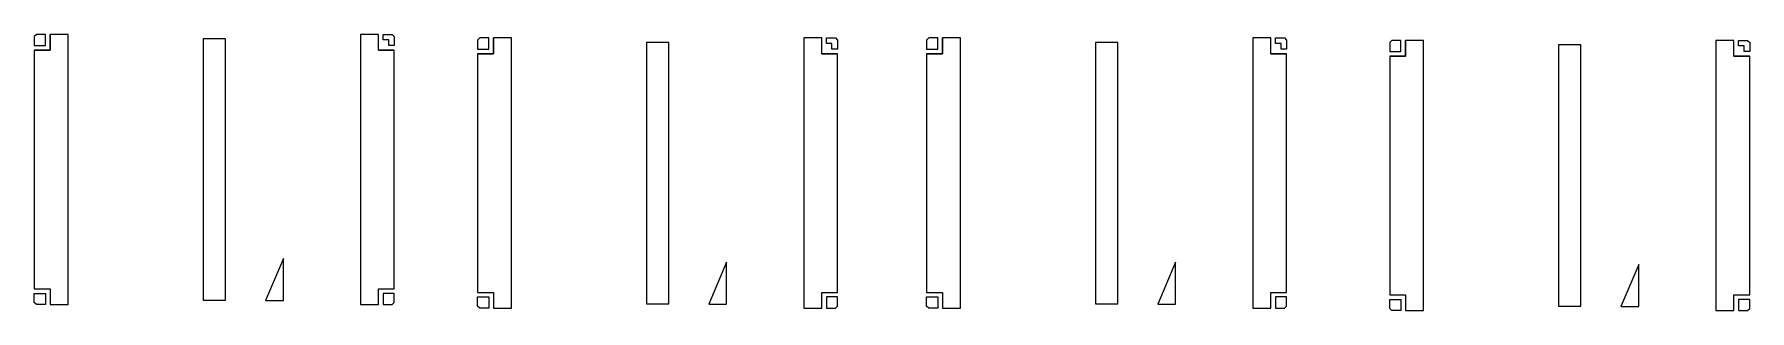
# Model space of a CAD drawing. Extents: x 534.2 to 610.5, y 126.2 to 138.5.
import ezdxf

# ---------------------------------------------------------------- set-up
doc = ezdxf.new("R2010")
doc.units = 0
doc.header["$LTSCALE"] = 2
doc.layers.add('Проводники', color=2, linetype='CONTINUOUS')

msp = doc.modelspace()

# ---------------------------------------------------------------- linework, layer by layer
at = {"layer": 'Проводники', "linetype": 'Continuous', "ltscale": 2}
for p, q in [((549.529, 137.788), (549.529, 138.488)), ((569.232, 137.628), (569.232, 138.328)), ((589.188, 137.628), (589.188, 138.328)), ((609.769, 137.522), (609.769, 138.222)), ((534.229, 127.188), (534.929, 127.188)), ((534.929, 127.188), (534.929, 126.488)), ((553.932, 127.028), (554.632, 127.028)), ((554.632, 127.028), (554.632, 126.328)), ((573.888, 127.028), (574.588, 127.028)), ((574.588, 127.028), (574.588, 126.328)), ((594.469, 126.922), (595.169, 126.922)), ((595.169, 126.922), (595.169, 126.222))]:
    msp.add_line(p, q, dxfattribs=at)
at = {"layer": 'Проводники', "color": 1, "linetype": 'Continuous', "ltscale": 2}
for points in [[(534.229, 138.388), (534.229, 137.988), (534.729, 137.988), (534.729, 138.488), (534.329, 138.488)], [(549.979, 137.988), (549.979, 138.238), (549.729, 138.238), (549.729, 138.488), (550.129, 138.488), (550.229, 138.388), (550.229, 137.988)], [(553.932, 138.228), (553.932, 137.828), (554.432, 137.828), (554.432, 138.328), (554.032, 138.328)], [(569.682, 137.828), (569.682, 138.078), (569.432, 138.078), (569.432, 138.328), (569.832, 138.328), (569.932, 138.228), (569.932, 137.828)], [(573.888, 138.228), (573.888, 137.828), (574.388, 137.828), (574.388, 138.328), (573.988, 138.328)], [(589.638, 137.828), (589.638, 138.078), (589.388, 138.078), (589.388, 138.328), (589.788, 138.328), (589.888, 138.228), (589.888, 137.828)], [(594.469, 138.122), (594.469, 137.722), (594.969, 137.722), (594.969, 138.222), (594.569, 138.222)], [(610.219, 137.722), (610.219, 137.972), (609.969, 137.972), (609.969, 138.222), (610.369, 138.222), (610.469, 138.122), (610.469, 137.722)], [(534.229, 126.588), (534.229, 126.988), (534.729, 126.988), (534.729, 126.488), (534.329, 126.488)], [(550.229, 126.588), (550.229, 126.988), (549.729, 126.988), (549.729, 126.488), (550.129, 126.488)], [(553.932, 126.428), (553.932, 126.828), (554.432, 126.828), (554.432, 126.328), (554.032, 126.328)], [(569.932, 126.428), (569.932, 126.828), (569.432, 126.828), (569.432, 126.328), (569.832, 126.328)], [(573.888, 126.428), (573.888, 126.828), (574.388, 126.828), (574.388, 126.328), (573.988, 126.328)], [(589.888, 126.428), (589.888, 126.828), (589.388, 126.828), (589.388, 126.328), (589.788, 126.328)], [(594.469, 126.322), (594.469, 126.722), (594.969, 126.722), (594.969, 126.222), (594.569, 126.222)], [(610.469, 126.322), (610.469, 126.722), (609.969, 126.722), (609.969, 126.222), (610.369, 126.222)]]:
    msp.add_lwpolyline(points, close=True, dxfattribs=at)
at = {"layer": 'Проводники', "linetype": 'Continuous', "ltscale": 2}
for points in [[(534.229, 137.788), (534.929, 137.788), (534.929, 138.488)], [(534.929, 126.488), (535.729, 126.488), (535.729, 138.488), (534.929, 138.488)], [(549.529, 138.488), (548.729, 138.488), (548.729, 126.488), (549.529, 126.488)], [(553.932, 137.628), (554.632, 137.628), (554.632, 138.328)], [(554.632, 126.328), (555.432, 126.328), (555.432, 138.328), (554.632, 138.328)], [(569.232, 138.328), (568.432, 138.328), (568.432, 126.328), (569.232, 126.328)], [(573.888, 137.628), (574.588, 137.628), (574.588, 138.328)], [(574.588, 126.328), (575.388, 126.328), (575.388, 138.328), (574.588, 138.328)], [(589.188, 138.328), (588.388, 138.328), (588.388, 126.328), (589.188, 126.328)], [(594.469, 137.522), (595.169, 137.522), (595.169, 138.222)], [(595.169, 126.222), (595.969, 126.222), (595.969, 138.222), (595.169, 138.222)], [(609.769, 138.222), (608.969, 138.222), (608.969, 126.222), (609.769, 126.222)], [(534.229, 137.788), (534.229, 127.188)], [(549.529, 137.788), (550.229, 137.788)], [(550.229, 127.188), (550.229, 137.788)], [(553.932, 137.628), (553.932, 127.028)], [(569.232, 137.628), (569.932, 137.628)], [(569.932, 127.028), (569.932, 137.628)], [(573.888, 137.628), (573.888, 127.028)], [(589.188, 137.628), (589.888, 137.628)], [(589.888, 127.028), (589.888, 137.628)], [(594.469, 137.522), (594.469, 126.922)], [(609.769, 137.522), (610.469, 137.522)], [(610.469, 126.922), (610.469, 137.522)], [(549.529, 126.488), (549.529, 127.188), (550.229, 127.188)], [(569.232, 126.328), (569.232, 127.028), (569.932, 127.028)], [(589.188, 126.328), (589.188, 127.028), (589.888, 127.028)], [(609.769, 126.222), (609.769, 126.922), (610.469, 126.922)]]:
    msp.add_lwpolyline(points, dxfattribs=at)
for points in [[(535.729, 138.488), (534.929, 138.488), (534.929, 137.788), (534.229, 137.788), (534.229, 127.188), (534.929, 127.188), (534.929, 126.488), (535.729, 126.488)], [(541.729, 126.688), (542.729, 126.688), (542.729, 138.288), (541.729, 138.288)], [(550.229, 137.788), (549.529, 137.788), (549.529, 138.488), (548.729, 138.488), (548.729, 126.488), (549.529, 126.488), (549.529, 127.188), (550.229, 127.188)], [(555.432, 138.328), (554.632, 138.328), (554.632, 137.628), (553.932, 137.628), (553.932, 127.028), (554.632, 127.028), (554.632, 126.328), (555.432, 126.328)], [(561.432, 126.528), (562.432, 126.528), (562.432, 138.128), (561.432, 138.128)], [(569.932, 137.628), (569.232, 137.628), (569.232, 138.328), (568.432, 138.328), (568.432, 126.328), (569.232, 126.328), (569.232, 127.028), (569.932, 127.028)], [(575.388, 138.328), (574.588, 138.328), (574.588, 137.628), (573.888, 137.628), (573.888, 127.028), (574.588, 127.028), (574.588, 126.328), (575.388, 126.328)], [(581.388, 126.528), (582.388, 126.528), (582.388, 138.128), (581.388, 138.128)], [(589.888, 137.628), (589.188, 137.628), (589.188, 138.328), (588.388, 138.328), (588.388, 126.328), (589.188, 126.328), (589.188, 127.028), (589.888, 127.028)], [(595.969, 138.222), (595.169, 138.222), (595.169, 137.522), (594.469, 137.522), (594.469, 126.922), (595.169, 126.922), (595.169, 126.222), (595.969, 126.222)], [(601.969, 126.422), (602.969, 126.422), (602.969, 138.022), (601.969, 138.022)], [(610.469, 137.522), (609.769, 137.522), (609.769, 138.222), (608.969, 138.222), (608.969, 126.222), (609.769, 126.222), (609.769, 126.922), (610.469, 126.922)], [(544.499, 126.667), (545.298, 126.667), (545.298, 128.53)], [(564.201, 126.507), (565, 126.507), (565, 128.37)], [(584.157, 126.507), (584.956, 126.507), (584.956, 128.37)], [(604.738, 126.401), (605.537, 126.401), (605.537, 128.264)]]:
    msp.add_lwpolyline(points, close=True, dxfattribs=at)

doc.saveas('drawing.dxf')
